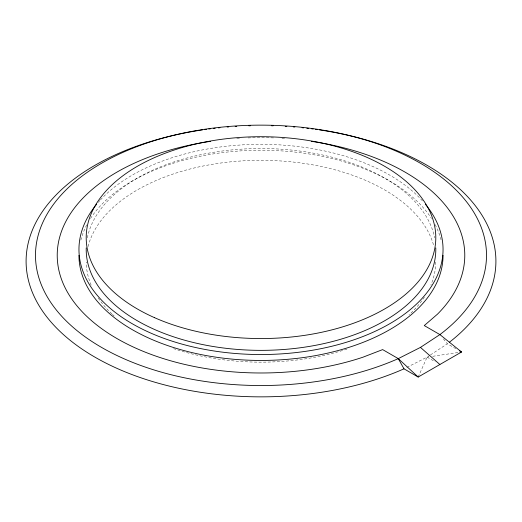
<?xml version="1.0" encoding="UTF-8"?>
<svg xmlns="http://www.w3.org/2000/svg" width="522" height="522" viewBox="0 0 522 522"><rect width="100%" height="100%" fill="white"/><g stroke="black" fill="none" stroke-linecap="round" stroke-linejoin="round"><path stroke-width="0.39" stroke-dasharray="2.61 1.96" d="M418.194 377.028L427.1 357.133L429.802 355.358M430.474 354.914L447.361 343.796L456.15 348.872M406.886 367.371L427.1 357.133L428.699 356.898M432.712 356.298L458.349 352.474M427.1 357.133L435.172 361.792M443.38 338.889L447.361 343.796M435.798 262.011A174.805 100.922 0 0 1 430.846 285.103M424.373 297.135A174.805 100.922 0 0 1 409.013 314.929M346.934 349.12A174.805 100.922 0 0 1 173.598 348.637M114.161 315.993A174.805 100.922 0 0 1 112.413 314.394M111.838 313.859A174.805 100.922 0 0 1 97.627 297.135M91.154 285.103A174.805 100.922 0 0 1 86.202 262.011M88.068 246.528A174.805 100.922 0 0 1 261 160.319A174.805 100.922 0 0 1 433.932 246.528M236.805 138.519A203.776 117.646 0 0 1 240.016 138.317M248.074 137.925A203.776 117.646 0 0 1 273.926 137.925M281.984 138.317A203.776 117.646 0 0 1 285.195 138.519M80.877 240.107A182.047 105.105 0 0 1 86.88 224.656M90.515 218.483A182.047 105.105 0 0 1 261 150.232A182.047 105.105 0 0 1 431.485 218.483M435.12 224.656A182.047 105.105 0 0 1 441.488 241.621M98.26 202.334A182.047 105.105 0 0 1 99.898 200.494M100.452 199.887A182.047 105.105 0 0 1 262.194 144.333A182.047 105.105 0 0 1 422.657 201.107M87.363 237.804A174.805 100.922 0 0 1 261 148.516A174.805 100.922 0 0 1 434.637 237.804"/><path stroke-width="0.78" d="M311.399 141.345A203.776 117.646 0 0 1 437.475 314.159L424.269 325.571L439.902 334.595A225.504 130.193 0 0 0 309.807 128.229A225.504 130.193 0 0 0 40.84 283.518A225.504 130.193 0 0 0 398.279 358.627L420.458 347.398L439.902 334.595L461.559 351.998L418.194 377.028L403.995 368.832A234.9 135.616 0 0 1 50.51 321.435A234.9 135.616 0 0 1 199.404 130.363M459.954 352.233L461.559 351.998L459.53 350.823M418.194 377.028L398.279 358.627L382.646 349.603L362.888 357.224A203.776 117.646 0 0 1 72.277 299.713A203.776 117.646 0 0 1 210.601 141.345M420.458 347.398L439.876 364.513M398.279 358.627L403.995 368.832M322.596 130.363A234.9 135.616 0 0 1 449.344 342.282M200.207 130.239A234.9 135.616 0 0 1 202.549 129.887M204.898 129.547A234.9 135.616 0 0 1 206.471 129.325M208.833 129.006A234.9 135.616 0 0 1 210.418 128.803M213.583 128.412A234.9 135.616 0 0 1 215.175 128.223M218.359 127.87A234.9 135.616 0 0 1 219.951 127.707M227.142 127.035A234.9 135.616 0 0 1 228.74 126.905M235.148 126.441A234.9 135.616 0 0 1 236.76 126.344M248.87 125.802A234.9 135.616 0 0 1 250.488 125.756M271.512 125.756A234.9 135.616 0 0 1 273.13 125.802M285.24 126.344A234.9 135.616 0 0 1 286.852 126.441M293.26 126.905A234.9 135.616 0 0 1 294.858 127.035M302.049 127.707A234.9 135.616 0 0 1 303.641 127.87M306.825 128.223A234.9 135.616 0 0 1 308.417 128.412M311.582 128.803A234.9 135.616 0 0 1 313.167 129.006M315.529 129.325A234.9 135.616 0 0 1 317.102 129.547M319.451 129.887A234.9 135.616 0 0 1 321.793 130.239M443.047 255.336A182.047 105.105 0 0 1 261 360.441A182.047 105.105 0 0 1 78.953 255.336M425.313 204.187A182.047 105.105 0 0 1 261 354.536A182.047 105.105 0 0 1 96.687 204.187M435.779 247.885A174.805 100.922 0 0 1 261 350.353A174.805 100.922 0 0 1 86.221 247.885M154.59 317.696A174.805 100.922 0 0 0 434.304 250.808A174.805 100.922 0 0 0 194.106 144.392A174.805 100.922 0 0 0 154.59 317.696"/></g></svg>
